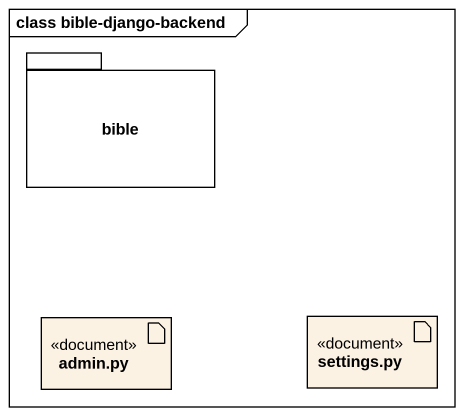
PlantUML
@startuml
mainframe class bible-django-backend
package bible {
}
artifact "admin.py" as admin_py <<document>>
artifact "settings.py" as settings_py <<document>>
@enduml
